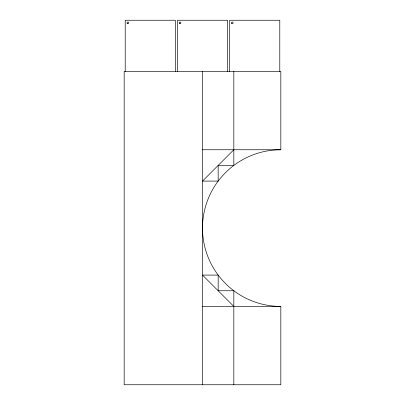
<?xml version="1.0" encoding="UTF-8"?>
<svg xmlns="http://www.w3.org/2000/svg" width="405" height="405" viewBox="0 0 405 405"><rect width="100%" height="100%" fill="white"/><g stroke="black" fill="none" stroke-linecap="round" stroke-linejoin="round"><path stroke-width="0.61" d="M233.832 149.754L202.5 181.086L218.168 181.086L218.168 165.422L233.832 165.422L233.832 71.422M202.5 149.754L280.832 149.754L280.832 71.422L124.168 71.422L124.168 384.75L280.832 384.75L280.832 306.418A78.332 78.332 0 0 1 202.5 228.086A78.332 78.332 0 0 1 280.832 149.754M202.5 306.418L280.832 306.418M233.832 306.418L202.5 275.086L218.168 275.086L218.168 290.75L233.832 290.75L233.832 384.75M279.789 71.422L279.789 20.25L229.65 20.25L229.65 71.422M227.569 71.422L227.569 20.25L177.43 20.25L177.43 71.422M202.5 71.422L202.5 384.75M175.35 71.422L175.35 20.25L125.211 20.25L125.211 71.422M231.852 23.581A0.83 0.83 0 0 0 233.093 22.862A0.83 0.83 0 0 0 231.852 22.143A0.83 0.83 0 0 0 231.852 23.581M179.628 23.581A0.83 0.83 0 0 0 180.873 22.862A0.83 0.83 0 0 0 179.628 22.143A0.83 0.83 0 0 0 179.628 23.581M127.408 23.581A0.83 0.83 0 0 0 128.653 22.862A0.83 0.83 0 0 0 127.408 22.143A0.83 0.83 0 0 0 127.408 23.581"/></g></svg>
